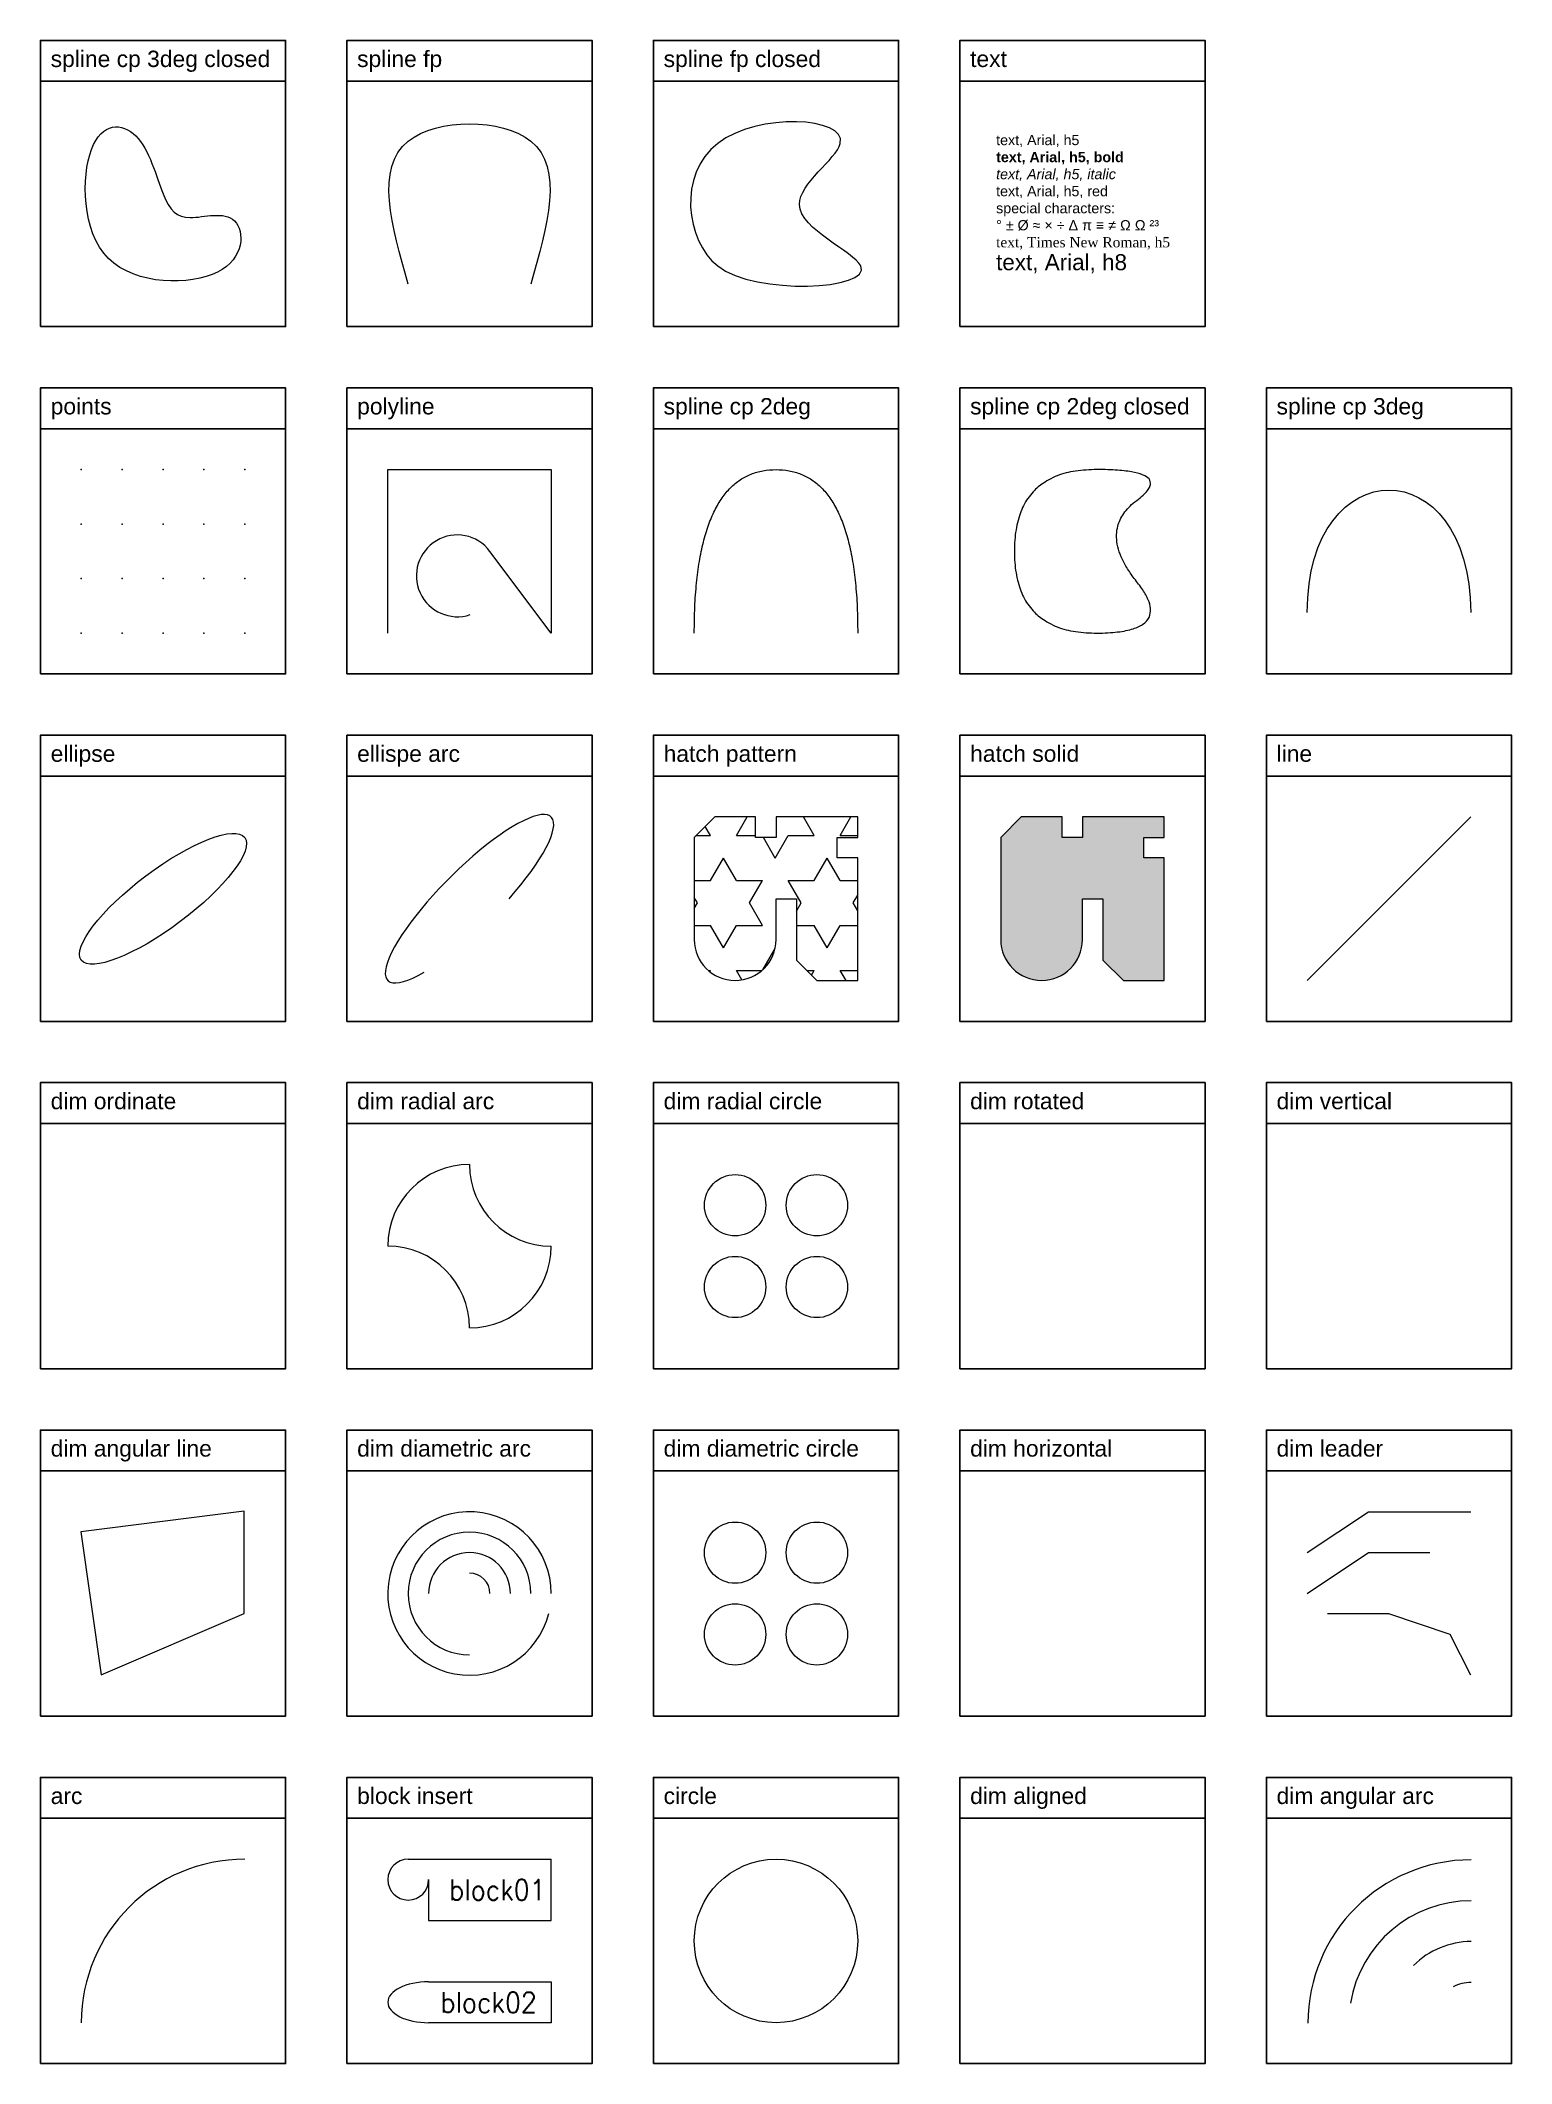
# Model space of a CAD drawing. Extents: x 15 to 735, y 15 to 1005.
import ezdxf

# ---------------------------------------------------------------- set-up
doc = ezdxf.new("R2010")
doc.units = 0
doc.layers.get('0').update_dxf_attribs({"lineweight": 9})
doc.layers.add('boxes', color=7, linetype='Continuous')
doc.layers.add('entities', color=7, linetype='Continuous', lineweight=13)
doc.styles.add('textstyle11', font='Arial.ttf')
doc.styles.add('textstyle12', font='')
doc.styles.add('textstyle13', font='')
doc.styles.add('textstyle14', font='Arial.ttf')
doc.styles.add('textstyle15', font='Arial.ttf')
doc.styles.add('textstyle16', font='Arial.ttf')
doc.styles.add('textstyle17', font='Arial.ttf')
doc.styles.add('textstyle18', font='Arial.ttf')
doc.styles.add('textstyle19', font='Arial.ttf')
doc.styles.add('textstyle20', font='Arial.ttf')
doc.styles.add('textstyle21', font='Arial.ttf')
doc.styles.add('textstyle22', font='Arial.ttf')
doc.styles.add('textstyle23', font='Arial.ttf')
doc.styles.add('textstyle24', font='Arial.ttf')
doc.styles.add('textstyle25', font='Arial.ttf')
doc.styles.add('textstyle26', font='Arial.ttf')
doc.styles.add('textstyle27', font='Arial.ttf')
doc.styles.add('textstyle28', font='Arial.ttf')
doc.styles.add('textstyle29', font='Arial.ttf')
doc.styles.add('textstyle30', font='Arial.ttf')
doc.styles.add('textstyle31', font='Arial.ttf')
doc.styles.add('textstyle32', font='Arial.ttf')
doc.styles.add('textstyle33', font='Arial.ttf')
doc.styles.add('textstyle34', font='Arial.ttf')
doc.styles.add('textstyle35', font='Arial.ttf')
doc.styles.add('textstyle36', font='Arial.ttf')
doc.styles.add('textstyle37', font='Arial.ttf')
doc.styles.add('textstyle38', font='Arial.ttf')
doc.styles.add('textstyle39', font='Arial.ttf')
doc.styles.add('textstyle40', font='Arial.ttf')
doc.styles.add('textstyle41', font='Arial.ttf')
doc.styles.add('textstyle42', font='Arial.ttf')
doc.styles.get('textstyle12').set_extended_font_data('Standard')
doc.styles.get('textstyle13').set_extended_font_data('Standard')
doc.dimstyles.new('QCADDimStyle', dxfattribs={"dimtxt": 2.5, "dimasz": 2.5, "dimexe": 1.25, "dimexo": 0.625, "dimtad": 1, "dimtoh": 1, "dimdec": 4, "dimdsep": 46, "dimtxsty": 'Standard', "dimcen": 0.09, "dimadec": 0, "dimazin": 3, "dimtfac": 1, "dimtdec": 4, "dimtofl": 0, "dimtmove": 2, "dimatfit": 3, "dimfxl": 1, "dimtolj": 1, "dimtzin": 0, "dimarcsym": 0})

# ---------------------------------------------------------------- blocks, each defined once
blk = doc.blocks.new('ellipse')
blk.add_ellipse((50, 50), major_axis=(40, 30), ratio=0.28)
blk = doc.blocks.new('ellispe_arc')
blk.add_ellipse((50, 50), major_axis=(-40, -40), ratio=0.25, start_param=1.815775, end_param=7.038393)
blk = doc.blocks.new('hatch_pattern')
at = {"transparency": 33554687}
h = blk.add_hatch(dxfattribs=at)
h.set_pattern_fill('STARS', color=256, scale=4, style=0, pattern_type=0)
edge = h.paths.add_edge_path(flags=0)
edge.add_line((20, 90), (10, 80))
edge.add_line((10, 80), (10, 30))
edge.add_arc((30, 30), 20, 180, 360)
edge.add_line((50, 30), (50, 50))
edge.add_line((50, 50), (60, 50))
edge.add_line((60, 50), (60, 20))
edge.add_line((60, 20), (70, 10))
edge.add_line((70, 10), (90, 10))
edge.add_line((90, 10), (90, 70))
edge.add_line((90, 70), (80, 70))
edge.add_line((80, 70), (80, 80))
edge.add_line((80, 80), (90, 80))
edge.add_line((90, 80), (90, 90))
edge.add_line((90, 90), (50, 90))
edge.add_line((50, 90), (50, 80))
edge.add_line((50, 80), (40, 80))
edge.add_line((40, 80), (40, 90))
edge.add_line((40, 90), (20, 90))
blk.add_lwpolyline([(20, 90), (10, 80), (10, 30, 1), (50, 30), (50, 50), (60, 50), (60, 20), (70, 10), (90, 10), (90, 70), (80, 70), (80, 80), (90, 80), (90, 90), (50, 90), (50, 80), (40, 80), (40, 90)], format="xyb", close=True)
blk = doc.blocks.new('hatch_solid')
at = {"transparency": 33554687}
h = blk.add_hatch(color=256, dxfattribs=at)
edge = h.paths.add_edge_path(flags=0)
edge.add_line((20, 90), (10, 80))
edge.add_line((10, 80), (10, 30))
edge.add_arc((30, 30), 20, 180, 360)
edge.add_line((50, 30), (50, 50))
edge.add_line((50, 50), (60, 50))
edge.add_line((60, 50), (60, 20))
edge.add_line((60, 20), (70, 10))
edge.add_line((70, 10), (90, 10))
edge.add_line((90, 10), (90, 70))
edge.add_line((90, 70), (80, 70))
edge.add_line((80, 70), (80, 80))
edge.add_line((80, 80), (90, 80))
edge.add_line((90, 80), (90, 90))
edge.add_line((90, 90), (50, 90))
edge.add_line((50, 90), (50, 80))
edge.add_line((50, 80), (40, 80))
edge.add_line((40, 80), (40, 90))
edge.add_line((40, 90), (20, 90))
blk.add_lwpolyline([(20, 90), (10, 80), (10, 30, 1), (50, 30), (50, 50), (60, 50), (60, 20), (70, 10), (90, 10), (90, 70), (80, 70), (80, 80), (90, 80), (90, 90), (50, 90), (50, 80), (40, 80), (40, 90)], format="xyb", close=True)
blk = doc.blocks.new('line')
blk.add_line((10, 10), (90, 90))
blk = doc.blocks.new('points')
for p in [(10, 90), (30, 90), (50, 90), (70, 90), (90, 90), (10, 63.33), (30, 63.33), (50, 63.33), (70, 63.33), (90, 63.33), (10, 36.67), (30, 36.67), (50, 36.67), (70, 36.67), (90, 36.67), (10, 10), (30, 10), (50, 10), (70, 10), (90, 10)]:
    blk.add_point(p)
blk = doc.blocks.new('polyline')
blk.add_lwpolyline([(10, 10), (10, 90), (90, 90), (90, 10), (60, 50, 1.953437), (50.32, 19.03)], format="xyb")
blk = doc.blocks.new('spline_cp_2deg')
blk.add_open_spline([(10, 10), (10, 90), (90, 90), (90, 10)], degree=2)
blk = doc.blocks.new('spline_cp_2deg_closed')
blk.add_open_spline([(10, 50), (10, 90), (90, 90), (50, 60), (90, 10), (10, 10), (10, 50)], degree=2)
blk = doc.blocks.new('spline_cp_3deg')
blk.add_open_spline([(10, 10), (10, 90), (90, 90), (90, 10)], degree=3)
blk = doc.blocks.new('spline_cp_3deg_closed')
blk.add_open_spline([(23.33, 23.33), (36.67, 10), (90, 10), (90, 50), (60, 40), (50, 50), (40, 90), (10, 90), (10, 36.67), (23.33, 23.33)], degree=3)
blk = doc.blocks.new('spline_fp')
blk.add_open_spline([(20, 10), (11.83, 38.44), (-3.33, 91.25), (103.33, 91.25), (88.17, 38.44), (80, 10)], degree=3, knots=[0, 0, 0, 0, 70, 130, 200, 200, 200, 200])
blk = doc.blocks.new('spline_fp_closed')
blk.add_open_spline([(20, 20), (4.31, 32.4), (-3.64, 97.3), (109, 91.71), (37.95, 46.65), (130.14, 9.78), (38.31, 5.54), (20, 20)], degree=3, knots=[0, 0, 0, 0, 60, 120, 156.055513, 198.48192, 268.48192, 268.48192, 268.48192, 268.48192])
blk = doc.blocks.new('arc')
blk.add_arc((90, 10), 80, 90, 180)
blk = doc.blocks.new('text')
at = {"insert": (10, 90), "char_height": 5, "attachment_point": 1, "style": 'textstyle11'}
blk.add_mtext('text, Arial, h5\\P\\fArial|b1|i0|c0|p0;text, Arial, h5, bold\\P\\fArial|b0|i1|c0|p0;text, Arial, h5, italic\\P\\fArial|b0|i0|c0|p0;\\C1;text, Arial, h5, red\\P\\c0;special characters:\\P%%d %%p %%c ≈ × ÷ Δ π ≡ ≠ Ω Ω ²³\\P\\fTimes New Roman|b0|i0|c0|p0;\\C256;text, Times New Roman, h5\\fArial|b0|i0|c0|p0;\\c0;\\P\\H7.85714;text, Arial, h8', dxfattribs=at)
blk = doc.blocks.new('block01')
for p, q in [((20, 90), (90, 90)), ((90, 60), (90, 90)), ((30, 80), (30, 60)), ((30, 60), (90, 60))]:
    blk.add_line(p, q)
blk.add_arc((20, 80), 10, 90, 0)
at = {"insert": (40, 80), "char_height": 10, "width": 100, "attachment_point": 1, "style": 'textstyle12'}
blk.add_mtext('block01', dxfattribs=at)
blk = doc.blocks.new('block02')
for p, q in [((30, 30), (90, 30)), ((90, 30), (90, 10)), ((90, 10), (30, 10))]:
    blk.add_line(p, q)
blk.add_ellipse((30, 20), major_axis=(20, 0), ratio=0.5, start_param=1.570796327, end_param=4.71238898)
at = {"insert": (35.71712, 24.90368), "char_height": 10, "width": 100, "attachment_point": 1, "style": 'textstyle13'}
blk.add_mtext('block02', dxfattribs=at)
blk = doc.blocks.new('block_insert')
for name in ['block01', 'block02']:
    blk.add_blockref(name, (0, 0))
blk = doc.blocks.new('circle')
blk.add_circle((50, 50), 40)
blk = doc.blocks.new('dim_angular_arc')
for radius, end in [(80, 180), (60, 170.53768), (40, 135), (20, 116.56505)]:
    blk.add_arc((90, 10), radius, 90, end)
blk = doc.blocks.new('dim_angular_line')
for p, q in [((90, 90), (10, 80)), ((90, 40), (90, 90)), ((10, 80), (20, 10)), ((20, 10), (90, 40))]:
    blk.add_line(p, q)
blk = doc.blocks.new('dim_diametric_arc')
for radius, end in [(40, 345.96376), (30, 270), (20, 180), (10, 90)]:
    blk.add_arc((50, 50), radius, 0, end)
blk = doc.blocks.new('dim_diametric_circle')
for centre in [(30, 70), (70, 70), (30, 30), (70, 30)]:
    blk.add_circle(centre, 15)
blk = doc.blocks.new('dim_radial_arc')
for centre, start, end in [((50, 50), 90, 180), ((90, 90), 180, 270), ((10, 10), 0, 90), ((50, 50), 270, 0)]:
    blk.add_arc(centre, 40, start, end)
blk = doc.blocks.new('dim_radial_circle')
for centre in [(30, 70), (70, 70), (30, 30), (70, 30)]:
    blk.add_circle(centre, 15)
blk = doc.blocks.new('dim_leader')
at = {"has_arrowhead": 0}
for points in [[(10, 70), (40, 90), (90, 90)], [(10, 50), (40, 70), (70, 70)], [(90, 10), (80, 30), (50, 40), (20, 40)]]:
    blk.add_leader(points, dimstyle='QCADDimStyle', dxfattribs=at)

msp = doc.modelspace()

# ---------------------------------------------------------------- linework, layer by layer
at = {"layer": 'boxes'}
for p, q in [((15, 985), (135, 985)), ((165, 985), (285, 985)), ((315, 985), (435, 985)), ((465, 985), (585, 985)), ((15, 815), (135, 815)), ((165, 815), (285, 815)), ((315, 815), (435, 815)), ((465, 815), (585, 815)), ((615, 815), (735, 815)), ((15, 645), (135, 645)), ((165, 645), (285, 645)), ((315, 645), (435, 645)), ((465, 645), (585, 645)), ((615, 645), (735, 645)), ((15, 475), (135, 475)), ((165, 475), (285, 475)), ((315, 475), (435, 475)), ((465, 475), (585, 475)), ((615, 475), (735, 475)), ((15, 305), (135, 305)), ((165, 305), (285, 305)), ((315, 305), (435, 305)), ((465, 305), (585, 305)), ((615, 305), (735, 305)), ((15, 135), (135, 135)), ((165, 135), (285, 135)), ((315, 135), (435, 135)), ((465, 135), (585, 135)), ((615, 135), (735, 135))]:
    msp.add_line(p, q, dxfattribs=at)
for points in [[(15, 865), (135, 865), (135, 1005), (15, 1005)], [(165, 865), (285, 865), (285, 1005), (165, 1005)], [(315, 865), (435, 865), (435, 1005), (315, 1005)], [(465, 865), (585, 865), (585, 1005), (465, 1005)], [(15, 695), (135, 695), (135, 835), (15, 835)], [(165, 695), (285, 695), (285, 835), (165, 835)], [(315, 695), (435, 695), (435, 835), (315, 835)], [(465, 695), (585, 695), (585, 835), (465, 835)], [(615, 695), (735, 695), (735, 835), (615, 835)], [(15, 525), (135, 525), (135, 665), (15, 665)], [(165, 525), (285, 525), (285, 665), (165, 665)], [(315, 525), (435, 525), (435, 665), (315, 665)], [(465, 525), (585, 525), (585, 665), (465, 665)], [(615, 525), (735, 525), (735, 665), (615, 665)], [(15, 355), (135, 355), (135, 495), (15, 495)], [(165, 355), (285, 355), (285, 495), (165, 495)], [(315, 355), (435, 355), (435, 495), (315, 495)], [(465, 355), (585, 355), (585, 495), (465, 495)], [(615, 355), (735, 355), (735, 495), (615, 495)], [(15, 185), (135, 185), (135, 325), (15, 325)], [(165, 185), (285, 185), (285, 325), (165, 325)], [(315, 185), (435, 185), (435, 325), (315, 325)], [(465, 185), (585, 185), (585, 325), (465, 325)], [(615, 185), (735, 185), (735, 325), (615, 325)], [(15, 15), (135, 15), (135, 155), (15, 155)], [(165, 15), (285, 15), (285, 155), (165, 155)], [(315, 15), (435, 15), (435, 155), (315, 155)], [(465, 15), (585, 15), (585, 155), (465, 155)], [(615, 15), (735, 15), (735, 155), (615, 155)]]:
    msp.add_lwpolyline(points, close=True, dxfattribs=at)

# ---------------------------------------------------------------- block references
at = {"layer": 'entities'}
for name, p in [('spline_cp_3deg_closed', (25, 875)), ('spline_fp', (175, 875.78)), ('spline_fp_closed', (326.47, 874.65)), ('text', (472.74, 868.77)), ('spline_cp_3deg', (625, 715)), ('points', (25, 705)), ('polyline', (175, 705)), ('spline_cp_2deg', (325, 705)), ('spline_cp_2deg_closed', (481.67, 705)), ('ellispe_arc', (175, 535)), ('hatch_pattern', (325, 535)), ('hatch_solid', (475, 535)), ('line', (625, 535)), ('ellipse', (25, 535)), ('dim_radial_arc', (175, 365)), ('dim_radial_circle', (325, 365)), ('dim_angular_line', (24.73, 195.27)), ('dim_diametric_arc', (175, 195)), ('dim_diametric_circle', (325, 195)), ('dim_leader', (625, 195)), ('arc', (25, 25)), ('block_insert', (175, 25)), ('circle', (325, 25)), ('dim_angular_arc', (625.31, 24.69))]:
    msp.add_blockref(name, p, dxfattribs=at)

# ---------------------------------------------------------------- texts
at = {"layer": 'boxes', "char_height": 8, "attachment_point": 1}
for s, insert, style in [('spline cp 3deg closed', (20, 1000), 'textstyle26'), ('spline fp', (170, 1000), 'textstyle27'), ('spline fp closed', (320, 1000), 'textstyle28'), ('text', (470, 1000), 'textstyle30'), ('points', (20, 830), 'textstyle21'), ('polyline', (170, 830), 'textstyle22'), ('spline cp 2deg', (320, 830), 'textstyle23'), ('spline cp 2deg closed', (470, 830), 'textstyle24'), ('spline cp 3deg', (620, 830), 'textstyle25'), ('ellipse', (20, 660), 'textstyle16'), ('ellispe arc', (170, 660), 'textstyle17'), ('hatch pattern', (320, 660), 'textstyle18'), ('hatch solid', (470, 660), 'textstyle19'), ('line', (620, 660), 'textstyle20'), ('dim ordinate', (20, 490), 'textstyle40'), ('dim radial arc', (170, 490), 'textstyle41'), ('dim radial circle', (320, 490), 'textstyle42'), ('dim rotated', (470, 490), 'textstyle14'), ('dim vertical', (620, 490), 'textstyle15'), ('dim angular line', (20, 320), 'textstyle35'), ('dim diametric arc', (170, 320), 'textstyle36'), ('dim diametric circle', (320, 320), 'textstyle37'), ('dim horizontal', (470, 320), 'textstyle38'), ('dim leader', (620, 320), 'textstyle39'), ('block insert', (170, 150), 'textstyle31'), ('circle', (320, 150), 'textstyle32'), ('dim aligned', (470, 150), 'textstyle33'), ('dim angular arc', (620, 150), 'textstyle34'), ('arc', (20, 150), 'textstyle29')]:
    msp.add_mtext(s, dxfattribs=dict(at, insert=insert, style=style))

doc.saveas('drawing.dxf')
